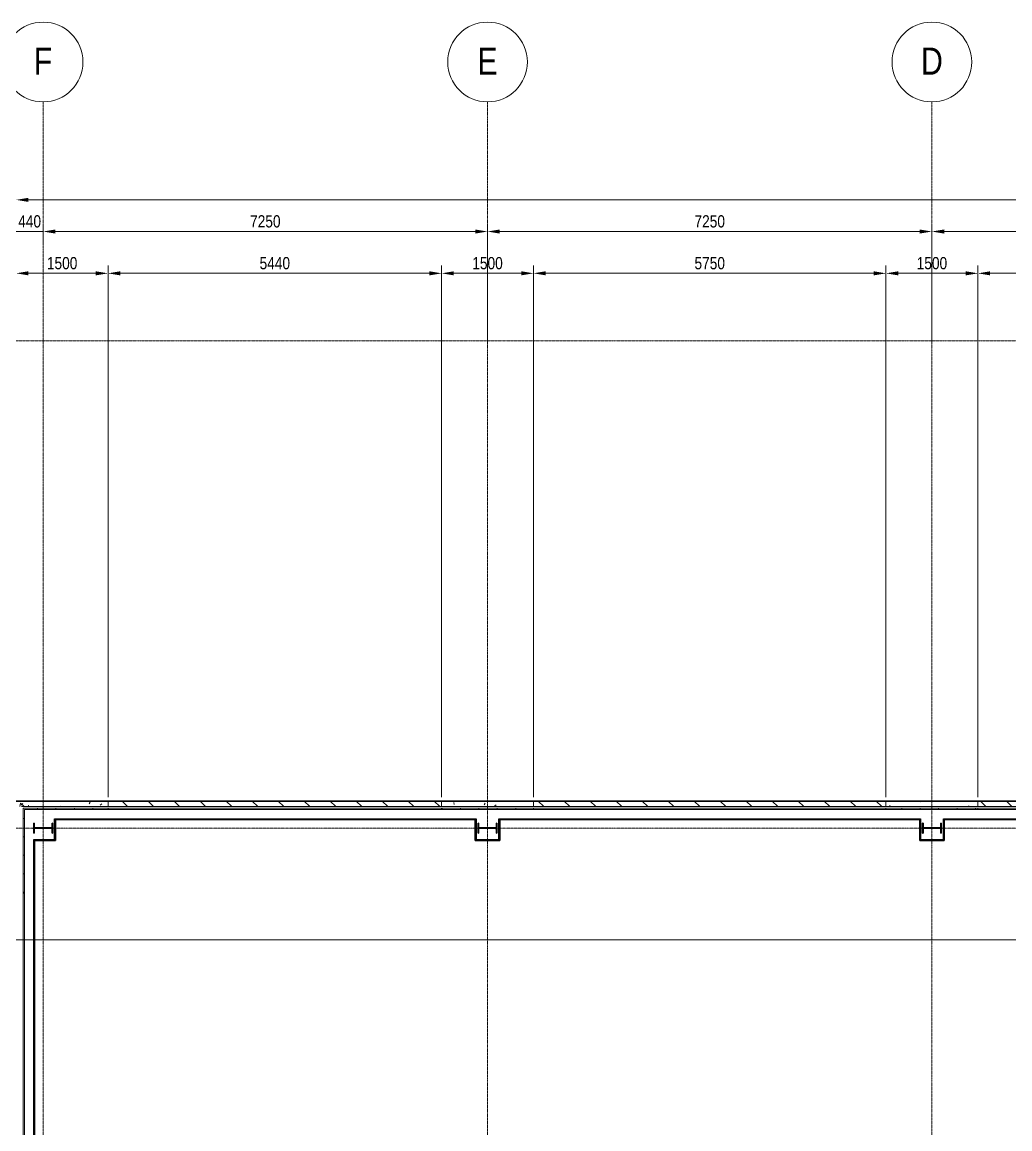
# Model space of a CAD drawing. Header units: millimetres. Extents: x -31954 to 493870, y 99509 to 604061.
# Drawn here: x 251607 to 267721, y 496838 to 514888 of the extents above; entities that cross this region are included whole.
import ezdxf

# ---------------------------------------------------------------- set-up
doc = ezdxf.new("R2010")
doc.units = ezdxf.units.MM
doc.header["$LTSCALE"] = 10
doc.linetypes.add('Center', pattern=[2, 1.25, -0.25, 0.25, -0.25])
for name, color, linetype, lineweight in [('A-ANNOTATIONS', 1, 'Continuous', 9), ('A-HATCH', 9, 'Continuous', 0), ('A-WALL', 2, 'Continuous', 18), ('S-COLUMN-STEEL-PLAN', 4, 'Continuous', 50), ('S-COLUMN-STEEL-SECTION', 4, 'Continuous', 25), ('S-GRID', 6, 'Center', 9)]:
    doc.layers.add(name, color=color, linetype=linetype, lineweight=lineweight)
doc.styles.add('AnnoText', font='arial.ttf', dxfattribs={"width": 0.8, "height": 2})
doc.styles.get("Standard").update_dxf_attribs({"font": 'arial.ttf', "width": 0.8})
pattern_1 = [(270, (271359.46, 491699.52), (203.2, -812.8), [33.528, -576.072, 33.528, -576.072, -3251.2]), (270, (271359.46, 491699.52), (203.2, -812.8), [-1219.2, 33.528, -1185.672, 33.528, -576.072, -1422.4]), (270, (271359.46, 491699.52), (203.2, -812.8), [-3048, 33.528, -372.872, 33.528, -982.472]), (30, (271461.06, 491394.72), (602.3054, 582.3764), [33.528, -576.072, 33.528, -576.072, -3251.2]), (30, (271461.06, 491394.72), (602.3054, 582.3764), [-1219.2, 33.528, -1185.672, 33.528, -576.072, -1422.4]), (30, (271461.06, 491394.72), (602.3054, 582.3764), [-3048, 33.528, -372.872, 33.528, -982.472]), (150, (271867.46, 491293.12), (-805.5054, 230.4236), [33.528, -576.072, 33.528, -576.072, -3251.2]), (150, (271867.46, 491293.12), (-805.5054, 230.4236), [-1219.2, 33.528, -1185.672, 33.528, -576.072, -1422.4]), (150, (271867.46, 491293.12), (-805.5054, 230.4236), [-3048, 33.528, -372.872, 33.528, -982.472])]
pattern_2 = [(315, (271359.46, 491699.52), (212.132, 212.132), [])]
pattern_3 = [(320, (271359.46, 491699.5), (-63.756, -728.737), [76.2, -838.2]), (265, (271359.5, 491699.5), (764.228, 140.972), [60.96, -670.56]), (10.451, (271354.15, 491638.8), (700.467, -587.77), [64.76, -712.36]), (316.184, (271562.7, 491699.5), (-168.17, -1084.316), [114.3, -1257.3]), (6.636, (271548.6, 491609.2), (989.71, -949.61), [97.14, -1068.54]), (261.184, (271562.7, 491699.5), (989.7, -949.62), [91.44, -1005.84]), (291, (271511.86, 491597.9), (-409.06, -606.458), [76.2, -838.2]), (236, (271511.9, 491597.9), (736.753, -247.208), [60.96, -670.56]), (341.451, (271477.8, 491547.4), (327.685, -853.668), [64.76, -712.36]), (307.5, (271359.46, 491699.52), (338.22, -12.3547), [33.528, -628.904, 33.528, -647.192, -673.1]), (307.5, (271359.46, 491699.52), (338.22, -12.3547), [-1343.152, 33.528, -639.572]), (277.5, (271359.46, 491699.52), (400.722, -267.279), [33.528, -354.584, 33.528, -613.664, -256.54]), (277.5, (271359.46, 491699.52), (400.722, -267.279), [-1035.304, 33.528, -223.012]), (237.5, (271359.46, 491926.1), (-22.9153, -542.3633), [33.528, -220.472, 33.528, -758.952, -1051.56]), (237.5, (271359.46, 491926.1), (-22.9153, -542.3633), [-1046.48, 33.528, -1018.032]), (227.5, (271359.46, 492027.7), (101.707, -592.517), [33.528, -296.672, 33.528, -492.76, -746.76]), (227.5, (271359.46, 492027.7), (101.707, -592.517), [-856.488, 33.528, -713.232])]
pattern_4 = [(270, (271359.46, 491699.52), (300, -6e-14), []), (360, (271359.46, 491699.52), (7e-14, 300), [])]
pattern_5 = [(315, (271359.46, 491699.52), (247.4874, 247.4874), []), (315, (271734.46, 491699.52), (247.4874, 247.4874), [])]

# ---------------------------------------------------------------- blocks, each defined once
blk = doc.blocks.new('Grid - M_Grid Head - Circle-10837-Second Floor Level')
at = {"layer": 'S-GRID', "linetype": 'Continuous'}
blk.add_circle((0, 0), 6.5, dxfattribs=at)

msp = doc.modelspace()

# ---------------------------------------------------------------- hatches: boundary and pattern name
at = {"layer": 'A-HATCH', "lineweight": 9}
h = msp.add_hatch(dxfattribs=at)
h.set_pattern_fill('FP_3', color=256, angle=-90, style=0, pattern_type=2)
h.set_pattern_definition(pattern_3)
h.paths.add_polyline_path([(251509.9, 502093.7), (253009.9, 502093.7), (253009.9, 502183.7), (251509.9, 502183.7)], flags=0)
h = msp.add_hatch(dxfattribs=at)
h.set_pattern_fill('FP_2', color=256, angle=-90, style=0, pattern_type=2)
h.set_pattern_definition(pattern_2)
h.paths.add_polyline_path([(253009.9, 502093.7), (258449.9, 502093.7), (258449.9, 502183.7), (253009.9, 502183.7)], flags=0)
h = msp.add_hatch(dxfattribs=at)
h.set_pattern_fill('FP_3', color=256, angle=-90, style=0, pattern_type=2)
h.set_pattern_definition(pattern_3)
h.paths.add_polyline_path([(258449.9, 502093.7), (259949.9, 502093.7), (259949.9, 502183.7), (258449.9, 502183.7)], flags=0)
h = msp.add_hatch(dxfattribs=at)
h.set_pattern_fill('FP_2', color=256, angle=-90, style=0, pattern_type=2)
h.set_pattern_definition(pattern_2)
h.paths.add_polyline_path([(259949.9, 502093.7), (265699.9, 502093.7), (265699.9, 502183.7), (259949.9, 502183.7)], flags=0)
h = msp.add_hatch(dxfattribs=at)
h.set_pattern_fill('FP_3', color=256, angle=-90, style=0, pattern_type=2)
h.set_pattern_definition(pattern_3)
h.paths.add_polyline_path([(265699.9, 502093.7), (267199.9, 502093.7), (267199.9, 502183.7), (265699.9, 502183.7)], flags=0)
h = msp.add_hatch(dxfattribs=at)
h.set_pattern_fill('FP_2', color=256, angle=-90, style=0, pattern_type=2)
h.set_pattern_definition(pattern_2)
h.paths.add_polyline_path([(267199.9, 502093.7), (272949.9, 502093.7), (272949.9, 502183.7), (267199.9, 502183.7)], flags=0)
h = msp.add_hatch(dxfattribs=at)
h.set_pattern_fill('FP_4', color=256, angle=-90, style=0, pattern_type=2)
h.set_pattern_definition(pattern_4)
h.paths.add_polyline_path([(251624.9, 502048.7), (253009.9, 502048.7), (253009.9, 502068.7), (251624.9, 502068.7), (251624.9, 502066.6)], flags=0)
h = msp.add_hatch(dxfattribs=at)
h.set_pattern_fill('FP_4', color=256, angle=-90, style=0, pattern_type=2)
h.set_pattern_definition(pattern_4)
h.paths.add_polyline_path([(251624.9, 500683.7), (251644.9, 500683.7), (251644.9, 502048.7), (251624.9, 502048.7), (251624.9, 501445.2)], flags=0)
h = msp.add_hatch(dxfattribs=at)
h.set_pattern_fill('FP_4', color=256, angle=-90, style=0, pattern_type=2)
h.set_pattern_definition(pattern_4)
h.paths.add_polyline_path([(258449.9, 502048.7), (259949.9, 502048.7), (259949.9, 502068.7), (258449.9, 502068.7)], flags=0)
h = msp.add_hatch(dxfattribs=at)
h.set_pattern_fill('FP_4', color=256, angle=-90, style=0, pattern_type=2)
h.set_pattern_definition(pattern_4)
h.paths.add_polyline_path([(265699.9, 502048.7), (267199.9, 502048.7), (267199.9, 502068.7), (265699.9, 502068.7)], flags=0)
h = msp.add_hatch(dxfattribs=at)
h.set_pattern_fill('FP_1', color=256, angle=-90, style=0, pattern_type=2)
h.set_pattern_definition(pattern_1)
h.paths.add_polyline_path([(253009.9, 501883.7), (258449.9, 501883.7), (258449.9, 501896.7), (253009.9, 501896.7)], flags=0)
h = msp.add_hatch(dxfattribs=at)
h.set_pattern_fill('FP_1', color=256, angle=-90, style=0, pattern_type=2)
h.set_pattern_definition(pattern_1)
h.paths.add_polyline_path([(258999.9, 501883.7), (258999.9, 501543.7), (259399.9, 501543.7), (259399.9, 501883.7), (259386.9, 501883.7), (259386.9, 501556.7), (259012.9, 501556.7), (259012.9, 501883.7), (259011.7, 501883.7)], flags=0)
h = msp.add_hatch(dxfattribs=at)
h.set_pattern_fill('FP_1', color=256, angle=-90, style=0, pattern_type=2)
h.set_pattern_definition(pattern_1)
h.paths.add_polyline_path([(259949.9, 501883.7), (265699.9, 501883.7), (265699.9, 501896.7), (259949.9, 501896.7)], flags=0)
h = msp.add_hatch(dxfattribs=at)
h.set_pattern_fill('FP_1', color=256, angle=-90, style=0, pattern_type=2)
h.set_pattern_definition(pattern_1)
h.paths.add_polyline_path([(265699.9, 501896.7), (265699.9, 501883.7), (266262.9, 501883.7), (266262.9, 501896.7)], flags=0)
h.paths.add_polyline_path([(266636.9, 501883.7), (267199.9, 501883.7), (267199.9, 501896.7), (266636.9, 501896.7)], flags=0)
h = msp.add_hatch(dxfattribs=at)
h.set_pattern_fill('FP_1', color=256, angle=-90, style=0, pattern_type=2)
h.set_pattern_definition(pattern_1)
h.paths.add_polyline_path([(266249.9, 501883.7), (266249.9, 501543.7), (266649.9, 501543.7), (266649.9, 501883.7), (266636.9, 501883.7), (266636.9, 501556.7), (266262.9, 501556.7), (266262.9, 501883.7)], flags=0)
h = msp.add_hatch(dxfattribs=at)
h.set_pattern_fill('FP_1', color=256, angle=-90, style=0, pattern_type=2)
h.set_pattern_definition(pattern_1)
h.paths.add_polyline_path([(267199.9, 501883.7), (272949.9, 501883.7), (272949.9, 501896.7), (267199.9, 501896.7)], flags=0)
h = msp.add_hatch(dxfattribs=at)
h.set_pattern_fill('FP_1', color=256, angle=-90, style=0, pattern_type=2)
h.set_pattern_definition(pattern_1)
h.paths.add_polyline_path([(251796.9, 496118.7), (251809.9, 496118.7), (251809.9, 500683.7), (251796.9, 500683.7), (251796.9, 500202.5)], flags=0)
at = {"layer": 'S-COLUMN-STEEL-PLAN'}
h = msp.add_hatch(dxfattribs=at)
h.set_pattern_fill('FP_6', color=256, angle=-90, style=0, pattern_type=2)
h.set_pattern_definition(pattern_5)
h.paths.add_polyline_path([(251796.9, 501755.9), (251796.9, 501661.7), (251804.3, 501661.7), (251804.3, 501724.6), (251809.2, 501736.4), (251820.9, 501741.2), (252078.9, 501741.2), (252090.6, 501736.4), (252095.5, 501724.6), (252095.5, 501661.7), (252102.9, 501661.7), (252102.9, 501825.7), (252095.5, 501825.7), (252095.5, 501762.8), (252090.6, 501751.1), (252078.9, 501746.2), (251820.9, 501746.2), (251809.2, 501751.1), (251804.3, 501762.8), (251804.3, 501825.7), (251796.9, 501825.7)], flags=0)
h = msp.add_hatch(dxfattribs=at)
h.set_pattern_fill('FP_23', color=256, angle=-90, style=0, pattern_type=2)
h.set_pattern_definition(pattern_5)
h.paths.add_polyline_path([(259046.9, 501661.7), (259054.3, 501661.7), (259054.3, 501724.6), (259059.2, 501736.4), (259070.9, 501741.2), (259328.9, 501741.2), (259340.6, 501736.4), (259345.5, 501724.6), (259345.5, 501661.7), (259352.9, 501661.7), (259352.9, 501825.7), (259345.5, 501825.7), (259345.5, 501762.8), (259340.6, 501751.1), (259328.9, 501746.2), (259070.9, 501746.2), (259059.2, 501751.1), (259054.3, 501762.8), (259054.3, 501825.7), (259046.9, 501825.7)], flags=0)
h = msp.add_hatch(dxfattribs=at)
h.set_pattern_fill('FP_24', color=256, angle=-90, style=0, pattern_type=2)
h.set_pattern_definition(pattern_5)
h.paths.add_polyline_path([(266296.9, 501661.7), (266304.3, 501661.7), (266304.3, 501724.6), (266309.2, 501736.4), (266320.9, 501741.2), (266578.9, 501741.2), (266590.6, 501736.4), (266595.5, 501724.6), (266595.5, 501661.7), (266602.9, 501661.7), (266602.9, 501825.7), (266595.5, 501825.7), (266595.5, 501762.8), (266590.6, 501751.1), (266578.9, 501746.2), (266320.9, 501746.2), (266309.2, 501751.1), (266304.3, 501762.8), (266304.3, 501825.7), (266296.9, 501825.7)], flags=0)

# ---------------------------------------------------------------- linework, layer by layer
at = {"layer": 'A-ANNOTATIONS'}
for p, q in [((251709.9, 511989.8), (290309.9, 511989.8)), ((251949.9, 511298.9), (251949.9, 511598.1)), ((251949.9, 511298.9), (251949.9, 511598.1)), ((259199.9, 509751.2), (259199.9, 511598.1)), ((259199.9, 509751.2), (259199.9, 511598.1)), ((266449.9, 509751.2), (266449.9, 511598.1)), ((266449.9, 509751.2), (266449.9, 511598.1)), ((251949.9, 511473.1), (251509.9, 511473.1)), ((252149.9, 511473.1), (258999.9, 511473.1)), ((252149.9, 511473.1), (252349.9, 511473.1)), ((259399.9, 511473.1), (266249.9, 511473.1)), ((266649.9, 511473.1), (273499.9, 511473.1)), ((253009.9, 502246.2), (253009.9, 510916.3)), ((253009.9, 502246.2), (253009.9, 510916.3)), ((258449.9, 502246.2), (258449.9, 510916.3)), ((258449.9, 502246.2), (258449.9, 510916.3)), ((259949.9, 502246.2), (259949.9, 510916.3)), ((259949.9, 502246.2), (259949.9, 510916.3)), ((265699.9, 502246.2), (265699.9, 510916.3)), ((265699.9, 502246.2), (265699.9, 510916.3)), ((267199.9, 502246.2), (267199.9, 510916.3)), ((267199.9, 502246.2), (267199.9, 510916.3)), ((251709.9, 510791.3), (252809.9, 510791.3)), ((253209.9, 510791.3), (258249.9, 510791.3)), ((258649.9, 510791.3), (259749.9, 510791.3)), ((260149.9, 510791.3), (265499.9, 510791.3)), ((265899.9, 510791.3), (266999.9, 510791.3)), ((267399.9, 510791.3), (272749.9, 510791.3)), ((293521.9, 499919.7), (249140.1, 499919.7))]:
    msp.add_line(p, q, dxfattribs=at)
for points in [[(251709.9, 512023.1), (251709.9, 511956.4), (251509.9, 511989.8)], [(252149.9, 511506.4), (252149.9, 511439.8), (251949.9, 511473.1)], [(252149.9, 511506.4), (252149.9, 511439.8), (251949.9, 511473.1)], [(258999.9, 511506.4), (258999.9, 511439.8), (259199.9, 511473.1)], [(259399.9, 511506.4), (259399.9, 511439.8), (259199.9, 511473.1)], [(266249.9, 511506.4), (266249.9, 511439.8), (266449.9, 511473.1)], [(266649.9, 511506.4), (266649.9, 511439.8), (266449.9, 511473.1)], [(251709.9, 510824.6), (251709.9, 510758), (251509.9, 510791.3)], [(252809.9, 510824.6), (252809.9, 510758), (253009.9, 510791.3)], [(253209.9, 510824.6), (253209.9, 510758), (253009.9, 510791.3)], [(258249.9, 510824.6), (258249.9, 510758), (258449.9, 510791.3)], [(258649.9, 510824.6), (258649.9, 510758), (258449.9, 510791.3)], [(259749.9, 510824.6), (259749.9, 510758), (259949.9, 510791.3)], [(260149.9, 510824.6), (260149.9, 510758), (259949.9, 510791.3)], [(265499.9, 510824.6), (265499.9, 510758), (265699.9, 510791.3)], [(265899.9, 510824.6), (265899.9, 510758), (265699.9, 510791.3)], [(266999.9, 510824.6), (266999.9, 510758), (267199.9, 510791.3)], [(267399.9, 510824.6), (267399.9, 510758), (267199.9, 510791.3)]]:
    msp.add_solid(points, dxfattribs=at)
at = {"layer": 'A-WALL', "lineweight": 35}
for p, q in [((251509.9, 502183.7), (280509.9, 502183.7)), ((252149.9, 501543.7), (252149.9, 501883.7)), ((258999.9, 501883.7), (252149.9, 501883.7)), ((258999.9, 501883.7), (258999.9, 501543.7)), ((259399.9, 501543.7), (259399.9, 501883.7)), ((266249.9, 501883.7), (259399.9, 501883.7)), ((266249.9, 501883.7), (266249.9, 501543.7)), ((266649.9, 501543.7), (266649.9, 501883.7)), ((273499.9, 501883.7), (266649.9, 501883.7)), ((251809.9, 501543.7), (252149.9, 501543.7)), ((251809.9, 495568.7), (251809.9, 501543.7)), ((258999.9, 501543.7), (259399.9, 501543.7)), ((266249.9, 501543.7), (266649.9, 501543.7))]:
    msp.add_line(p, q, dxfattribs=at)
at = {"layer": 'A-WALL'}
for p, q in [((253009.9, 502183.7), (253009.9, 502093.7)), ((258449.9, 502093.7), (258449.9, 502183.7)), ((259949.9, 502183.7), (259949.9, 502093.7)), ((265699.9, 502093.7), (265699.9, 502183.7)), ((267199.9, 502183.7), (267199.9, 502093.7)), ((251599.9, 502093.7), (280599.9, 502093.7)), ((251624.9, 502068.7), (280624.9, 502068.7)), ((251624.9, 502068.7), (251624.9, 482298.7)), ((251644.9, 502048.7), (280644.9, 502048.7)), ((251644.9, 502048.7), (251644.9, 482318.7)), ((253009.9, 502068.7), (253009.9, 502048.7)), ((258449.9, 502048.7), (258449.9, 502068.7)), ((259949.9, 502068.7), (259949.9, 502048.7)), ((265699.9, 502048.7), (265699.9, 502068.7)), ((267199.9, 502068.7), (267199.9, 502048.7)), ((259012.9, 501896.7), (252136.9, 501896.7)), ((252136.9, 501556.7), (252136.9, 501896.7)), ((259012.9, 501556.7), (259012.9, 501896.7)), ((259386.9, 501556.7), (259386.9, 501896.7)), ((266262.9, 501896.7), (259386.9, 501896.7)), ((266262.9, 501556.7), (266262.9, 501896.7)), ((266636.9, 501556.7), (266636.9, 501896.7)), ((273512.9, 501896.7), (266636.9, 501896.7)), ((251796.9, 501556.7), (252136.9, 501556.7)), ((251796.9, 501556.7), (251796.9, 495555.7)), ((259012.9, 501556.7), (259386.9, 501556.7)), ((266262.9, 501556.7), (266636.9, 501556.7)), ((251624.9, 500683.7), (251644.9, 500683.7))]:
    msp.add_line(p, q, dxfattribs=at)
at = {"layer": 'S-COLUMN-STEEL-PLAN', "lineweight": 35}
for p, q in [((251804.3, 501825.7), (251796.9, 501825.7)), ((251796.9, 501825.7), (251796.9, 501661.7)), ((251804.3, 501762.8), (251804.3, 501825.7)), ((252102.9, 501825.7), (252095.5, 501825.7)), ((252095.5, 501825.7), (252095.5, 501762.8)), ((252102.9, 501661.7), (252102.9, 501825.7)), ((259054.3, 501825.7), (259046.9, 501825.7)), ((259046.9, 501825.7), (259046.9, 501661.7)), ((259054.3, 501762.8), (259054.3, 501825.7)), ((259352.9, 501825.7), (259345.5, 501825.7)), ((259345.5, 501825.7), (259345.5, 501762.8)), ((259352.9, 501661.7), (259352.9, 501825.7)), ((266304.3, 501825.7), (266296.9, 501825.7)), ((266296.9, 501825.7), (266296.9, 501661.7)), ((266304.3, 501762.8), (266304.3, 501825.7)), ((266602.9, 501825.7), (266595.5, 501825.7)), ((266595.5, 501825.7), (266595.5, 501762.8)), ((266602.9, 501661.7), (266602.9, 501825.7)), ((251796.9, 501661.7), (251804.3, 501661.7)), ((251804.3, 501661.7), (251804.3, 501724.6)), ((252078.9, 501746.2), (251820.9, 501746.2)), ((251820.9, 501741.2), (252078.9, 501741.2)), ((252095.5, 501724.6), (252095.5, 501661.7)), ((252095.5, 501661.7), (252102.9, 501661.7)), ((259046.9, 501661.7), (259054.3, 501661.7)), ((259054.3, 501661.7), (259054.3, 501724.6)), ((259328.9, 501746.2), (259070.9, 501746.2)), ((259070.9, 501741.2), (259328.9, 501741.2)), ((259345.5, 501724.6), (259345.5, 501661.7)), ((259345.5, 501661.7), (259352.9, 501661.7)), ((266296.9, 501661.7), (266304.3, 501661.7)), ((266304.3, 501661.7), (266304.3, 501724.6)), ((266578.9, 501746.2), (266320.9, 501746.2)), ((266320.9, 501741.2), (266578.9, 501741.2)), ((266595.5, 501724.6), (266595.5, 501661.7)), ((266595.5, 501661.7), (266602.9, 501661.7))]:
    msp.add_line(p, q, dxfattribs=at)
for centre, start, end in [((251820.9, 501762.8), 180, 270), ((251820.9, 501724.6), 90, 180), ((252078.9, 501762.8), 270, 0), ((252078.9, 501724.6), 0, 90), ((259070.9, 501762.8), 180, 270), ((259070.9, 501724.6), 90, 180), ((259328.9, 501762.8), 270, 0), ((259328.9, 501724.6), 0, 90), ((266320.9, 501762.8), 180, 270), ((266320.9, 501724.6), 90, 180), ((266578.9, 501762.8), 270, 0), ((266578.9, 501724.6), 0, 90)]:
    msp.add_arc(centre, 16.6, start, end, dxfattribs=at)
at = {"layer": 'S-COLUMN-STEEL-SECTION'}
for p, q in [((251509.9, 502183.7), (280509.9, 502183.7)), ((252136.9, 501556.7), (252136.9, 501896.7)), ((252136.9, 501896.7), (259012.9, 501896.7)), ((259012.9, 501896.7), (259012.9, 501556.7)), ((259386.9, 501556.7), (259386.9, 501896.7)), ((259386.9, 501896.7), (266262.9, 501896.7)), ((266262.9, 501896.7), (266262.9, 501556.7)), ((266636.9, 501556.7), (266636.9, 501896.7)), ((266636.9, 501896.7), (273512.9, 501896.7)), ((251796.9, 495555.7), (251796.9, 501556.7)), ((251796.9, 501556.7), (252136.9, 501556.7)), ((259012.9, 501556.7), (259386.9, 501556.7)), ((266262.9, 501556.7), (266636.9, 501556.7))]:
    msp.add_line(p, q, dxfattribs=at)
at = {"layer": 'S-GRID'}
for p, q in [((251949.9, 479933.7), (251949.9, 513588)), ((259199.9, 479933.7), (259199.9, 513588)), ((266449.9, 479933.7), (266449.9, 513588)), ((249692.4, 509688.7), (292326.3, 509688.7)), ((249692.4, 501743.7), (292326.3, 501743.7))]:
    msp.add_line(p, q, dxfattribs=at)

# ---------------------------------------------------------------- block references
at = {"layer": 'S-GRID', "linetype": 'Continuous', "xscale": 99.99999999999993, "yscale": 99.99999999999993, "zscale": 99.99999999999993}
for p in [(251949.9, 514238), (259199.9, 514238), (266449.9, 514238)]:
    msp.add_blockref('Grid - M_Grid Head - Circle-10837-Second Floor Level', p, dxfattribs=at)

# ---------------------------------------------------------------- texts
at = {"layer": 'A-ANNOTATIONS', "char_height": 200, "attachment_point": 5, "style": 'AnnoText'}
for s, insert in [('440', (251729.9, 511637.7)), ('7250', (255574.9, 511637.7)), ('7250', (262824.9, 511637.7)), ('1500', (252259.9, 510955.9)), ('5440', (255729.9, 510955.9)), ('1500', (259199.9, 510955.9)), ('5750', (262824.9, 510955.9)), ('1500', (266449.9, 510955.9))]:
    msp.add_mtext(s, dxfattribs=dict(at, insert=insert))

# ---------------------------------------------------------------- next in the draw order: texts
at = {"layer": 'S-GRID', "char_height": 442.59, "attachment_point": 2, "line_spacing_factor": 0.938532, "bg_fill": 3, "box_fill_scale": 1.25, "bg_fill_color": 0, "bg_fill_transparency": 0}
for s, insert, width in [('\\fArial|b0|i0|c0|p34|;F', (251949.8, 514473.8), 448.156), ('\\fArial|b0|i0|c0|p34|;E', (259199.8, 514473.8), 491.352), ('\\fArial|b0|i0|c0|p34|;D', (266449.8, 514473.8), 529.148)]:
    msp.add_mtext(s, dxfattribs=dict(at, insert=insert, width=width))

doc.saveas('drawing.dxf')
